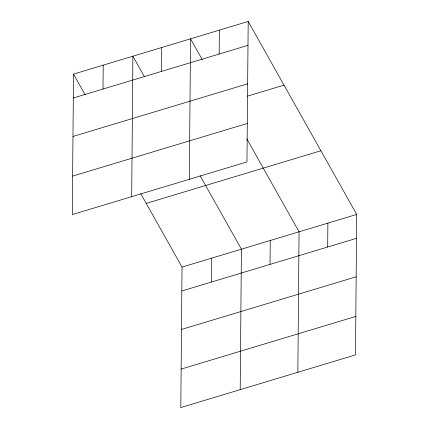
<?xml version="1.0" encoding="UTF-8"?>
<svg xmlns="http://www.w3.org/2000/svg" width="429" height="429" viewBox="0 0 429 429"><rect width="100%" height="100%" fill="white"/><g stroke="black" fill="none" stroke-linecap="round" stroke-linejoin="round"><path stroke-width="0.64" d="M73.515 74.099L72.292 214.57L246.965 161.921L248.193 21.45L73.515 74.099L85.13 94.75M103.003 89.044L103.212 65.149M131.682 196.67L132.904 56.199L144.519 76.85M161.518 71.412L161.728 47.512M140.723 193.608L182.035 267.079L180.807 407.55L355.485 354.901L356.708 214.43L248.193 21.45M189.323 179.295L190.551 38.825L202.166 59.475M211.518 282.03L211.728 258.129M219.16 54.038L219.369 30.137M240.197 389.65L241.425 249.179L200.112 175.708M270.034 264.393L270.243 240.492M297.839 372.275L299.067 231.805L246.75 138.765M327.681 247.018L327.89 223.118M73.305 97.994L247.983 45.351M72.973 136.465L247.646 83.816M247.495 96.139L284.003 85.135M72.624 176.099L247.302 123.45M146.225 203.394L320.897 150.751M182.035 267.079L356.708 214.43M181.826 290.98L356.499 238.331M181.488 329.445L356.167 276.802M181.145 369.079L355.818 316.436"/></g></svg>
